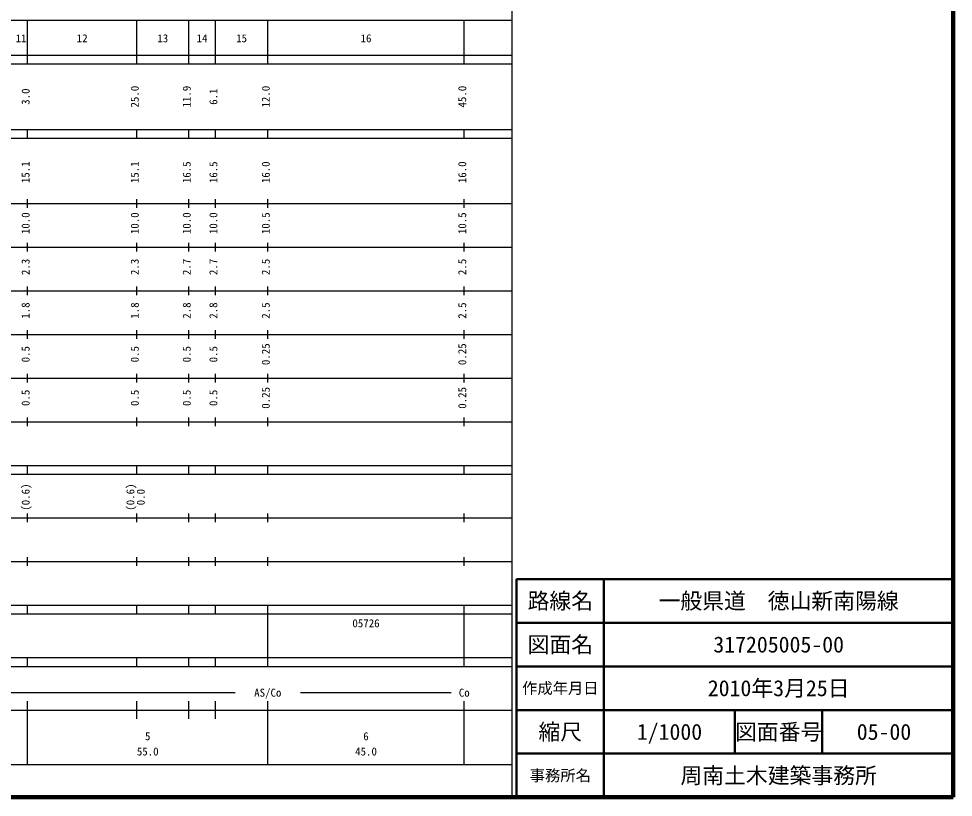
# Model space of a CAD drawing. Units: millimetres on the paper, enlarged 1000 times. Extents: x 40000 to 680000, y 20000 to 380000.
# Drawn here: x 465955 to 680000, y 20000 to 198357 of the extents above; entities that cross this region are included whole.
import ezdxf
from ezdxf.enums import TextEntityAlignment as Align

# ---------------------------------------------------------------- set-up
doc = ezdxf.new("R2010")
doc.units = ezdxf.units.MM
doc.header["$LTSCALE"] = 1000
for name, color, linetype, lineweight in [('M-TTL', 2, 'Continuous', 140), ('M-TTL-BAND', 7, 'Continuous', 25), ('M-TTL-FRAM', 2, 'Continuous', 50), ('M-TTL-LINE', 7, 'Continuous', 50)]:
    doc.layers.add(name, color=color, linetype=linetype, lineweight=lineweight)
doc.layers.add('M-TTL-TXT', color=7, linetype='Continuous')
doc.styles.add('ＭＳ ゴシック', font='')
doc.styles.get('ＭＳ ゴシック').set_extended_font_data('MS Gothic')

msp = doc.modelspace()

# ---------------------------------------------------------------- linework, layer by layer
at = {"layer": 'M-TTL'}
for p, q in [((680000, 20000), (680000, 380000)), ((40000, 20000), (680000, 20000))]:
    msp.add_line(p, q, dxfattribs=at)
at = {"layer": 'M-TTL-BAND'}
for p, q in [((579000, 20000), (579000, 370000)), ((68000, 198000), (579000, 198000)), ((468000, 188000), (468000, 198000)), ((493000, 188000), (493000, 198000)), ((504900, 188000), (504900, 198000)), ((511000, 188000), (511000, 198000)), ((523000, 188000), (523000, 198000)), ((568000, 188000), (568000, 198000)), ((40000, 190000), (579000, 190000)), ((40000, 188000), (579000, 188000)), ((40000, 173000), (579000, 173000)), ((468000, 171000), (468000, 173000)), ((493000, 171000), (493000, 173000)), ((504900, 171000), (504900, 173000)), ((511000, 171000), (511000, 173000)), ((523000, 171000), (523000, 173000)), ((568000, 171000), (568000, 173000)), ((40000, 171000), (579000, 171000)), ((468000, 155000), (468000, 157000)), ((493000, 155000), (493000, 157000)), ((504900, 155000), (504900, 157000)), ((511000, 155000), (511000, 157000)), ((523000, 155000), (523000, 157000)), ((568000, 155000), (568000, 157000)), ((40000, 156000), (579000, 156000)), ((46000, 146000), (579000, 146000)), ((468000, 145000), (468000, 147000)), ((493000, 145000), (493000, 147000)), ((504900, 145000), (504900, 147000)), ((511000, 145000), (511000, 147000)), ((523000, 145000), (523000, 147000)), ((568000, 145000), (568000, 147000)), ((468000, 135000), (468000, 137000)), ((493000, 135000), (493000, 137000)), ((504900, 135000), (504900, 137000)), ((511000, 135000), (511000, 137000)), ((523000, 135000), (523000, 137000)), ((568000, 135000), (568000, 137000)), ((52000, 136000), (579000, 136000)), ((468000, 125000), (468000, 127000)), ((493000, 125000), (493000, 127000)), ((504900, 125000), (504900, 127000)), ((511000, 125000), (511000, 127000)), ((523000, 125000), (523000, 127000)), ((568000, 125000), (568000, 127000)), ((46000, 126000), (579000, 126000)), ((52000, 116000), (579000, 116000)), ((468000, 115000), (468000, 117000)), ((493000, 115000), (493000, 117000)), ((504900, 115000), (504900, 117000)), ((511000, 115000), (511000, 117000)), ((523000, 115000), (523000, 117000)), ((568000, 115000), (568000, 117000)), ((46000, 106000), (579000, 106000)), ((468000, 105000), (468000, 107000)), ((493000, 105000), (493000, 107000)), ((504900, 105000), (504900, 107000)), ((511000, 105000), (511000, 107000)), ((523000, 105000), (523000, 107000)), ((568000, 105000), (568000, 107000)), ((40000, 96000), (579000, 96000)), ((468000, 94000), (468000, 96000)), ((493000, 94000), (493000, 96000)), ((504900, 94000), (504900, 96000)), ((511000, 94000), (511000, 96000)), ((523000, 94000), (523000, 96000)), ((568000, 94000), (568000, 96000)), ((40000, 94000), (579000, 94000)), ((49000, 84000), (579000, 84000)), ((468000, 83000), (468000, 85000)), ((493000, 83000), (493000, 85000)), ((504900, 83000), (504900, 85000)), ((511000, 83000), (511000, 85000)), ((523000, 83000), (523000, 85000)), ((568000, 83000), (568000, 85000)), ((468000, 73000), (468000, 75000)), ((493000, 73000), (493000, 75000)), ((504900, 73000), (504900, 75000)), ((511000, 73000), (511000, 75000)), ((523000, 73000), (523000, 75000)), ((568000, 73000), (568000, 75000)), ((40000, 74000), (579000, 74000)), ((40000, 64000), (579000, 64000)), ((468000, 62000), (468000, 64000)), ((493000, 62000), (493000, 64000)), ((504900, 62000), (504900, 64000)), ((511000, 62000), (511000, 64000)), ((523000, 62000), (523000, 64000)), ((568000, 62000), (568000, 64000)), ((40000, 62000), (579000, 62000)), ((523000, 52000), (523000, 62000)), ((568000, 52000), (568000, 62000)), ((40000, 52000), (579000, 52000)), ((468000, 50000), (468000, 52000)), ((493000, 50000), (493000, 52000)), ((504900, 50000), (504900, 52000)), ((511000, 50000), (511000, 52000)), ((523000, 50000), (523000, 52000)), ((568000, 50000), (568000, 52000)), ((40000, 50000), (579000, 50000)), ((71000, 44000), (515500, 44000)), ((530500, 44000), (565000, 44000)), ((468000, 27500), (468000, 42000)), ((493000, 38000), (493000, 42000)), ((504900, 38000), (504900, 42000)), ((511000, 38000), (511000, 42000)), ((523000, 27500), (523000, 42000)), ((568000, 27500), (568000, 42000)), ((40000, 40000), (579000, 40000)), ((68000, 27500), (579000, 27500))]:
    msp.add_line(p, q, dxfattribs=at)
at = {"layer": 'M-TTL-FRAM'}
for p, q in [((680000, 70000), (580000, 70000)), ((580000, 70000), (580000, 20000))]:
    msp.add_line(p, q, dxfattribs=at)
at = {"layer": 'M-TTL-LINE'}
for p, q in [((600000, 70000), (600000, 20000)), ((680000, 60000), (580000, 60000)), ((680000, 50000), (580000, 50000)), ((680000, 40000), (580000, 40000)), ((630000, 40000), (630000, 30000)), ((650000, 40000), (650000, 30000)), ((680000, 30000), (580000, 30000))]:
    msp.add_line(p, q, dxfattribs=at)

# ---------------------------------------------------------------- texts
at = {"layer": 'M-TTL-BAND', "style": 'ＭＳ ゴシック'}
for s, p in [('11', (466500, 192405)), ('12', (480500, 192405)), ('13', (498950, 192405)), ('14', (507950, 192405)), ('15', (517000, 192405)), ('16', (545500, 192405)), ('AS/Co', (523000, 42500)), ('Co', (568000, 42500)), ('5', (495500, 32523)), ('6', (545500, 32523)), ('55.0', (495500, 29033)), ('45.0', (545500, 29033))]:
    msp.add_text(s, height=1833, dxfattribs=at).set_placement(p, align=Align.BOTTOM_CENTER)
for s, p in [('3.0', (469000, 180500)), ('25.0', (494000, 180500)), ('11.9', (505900, 180500)), ('6.1', (512000, 180500)), ('12.0', (524000, 180500)), ('45.0', (569000, 180500)), ('15.1', (469000, 163174)), ('15.1', (494000, 163174)), ('16.5', (505900, 163174)), ('16.5', (512000, 163174)), ('16.0', (524000, 163174)), ('16.0', (569000, 163174)), ('10.0', (469000, 151500)), ('10.0', (494000, 151500)), ('10.0', (505900, 151500)), ('10.0', (512000, 151500)), ('10.5', (524000, 151500)), ('10.5', (569000, 151500)), ('2.3', (469000, 141500)), ('2.3', (494000, 141500)), ('2.7', (505900, 141500)), ('2.7', (512000, 141500)), ('2.5', (524000, 141500)), ('2.5', (569000, 141500)), ('1.8', (469000, 131500)), ('1.8', (494000, 131500)), ('2.8', (505900, 131500)), ('2.8', (512000, 131500)), ('2.5', (524000, 131500)), ('2.5', (569000, 131500)), ('0.5', (469000, 121500)), ('0.5', (494000, 121500)), ('0.5', (505900, 121500)), ('0.5', (512000, 121500)), ('0.25', (524000, 121500)), ('0.25', (569000, 121500)), ('0.25', (524000, 111500)), ('0.25', (569000, 111500)), ('0.5', (469000, 111500)), ('0.5', (494000, 111500)), ('0.5', (505900, 111500)), ('0.5', (512000, 111500)), ('(0.6)', (469000, 88764)), ('(0.6)', (493000, 88764)), ('0.0', (495370, 88764))]:
    msp.add_text(s, height=1833, rotation=90, dxfattribs=at).set_placement(p, align=Align.BOTTOM_CENTER)
msp.add_text('05726', height=1833, dxfattribs=at).set_placement((542375, 58405), align=Align.BOTTOM_LEFT)
at = {"layer": 'M-TTL-TXT', "style": 'ＭＳ ゴシック'}
for s, height, p in [('路線名', 3666, (590000, 65000)), ('路線名', 3666, (590000, 65000)), ('一般県道\u3000徳山新南陽線', 3666, (640000, 65000)), ('図面名', 3666, (590000, 55000)), ('図面名', 3666, (590000, 55000)), ('317205005-00', 3666, (640000, 55000)), ('2010年3月25日', 3666, (640000, 45000)), ('作成年月日', 2566, (590000, 45000)), ('作成年月日', 2566, (590000, 45000)), ('縮尺', 3666, (590000, 35000)), ('縮尺', 3666, (590000, 35000)), ('1/1000', 3666, (615000, 35000)), ('図面番号', 3666, (640000, 35000)), ('図面番号', 3666, (640000, 35000)), ('05-00', 3666, (664125, 35000)), ('事務所名', 2566, (590000, 25000)), ('事務所名', 2566, (590000, 25000)), ('周南土木建築事務所', 3666, (640000, 25000))]:
    msp.add_text(s, height=height, dxfattribs=at).set_placement(p, align=Align.MIDDLE_CENTER)

doc.saveas('drawing.dxf')
